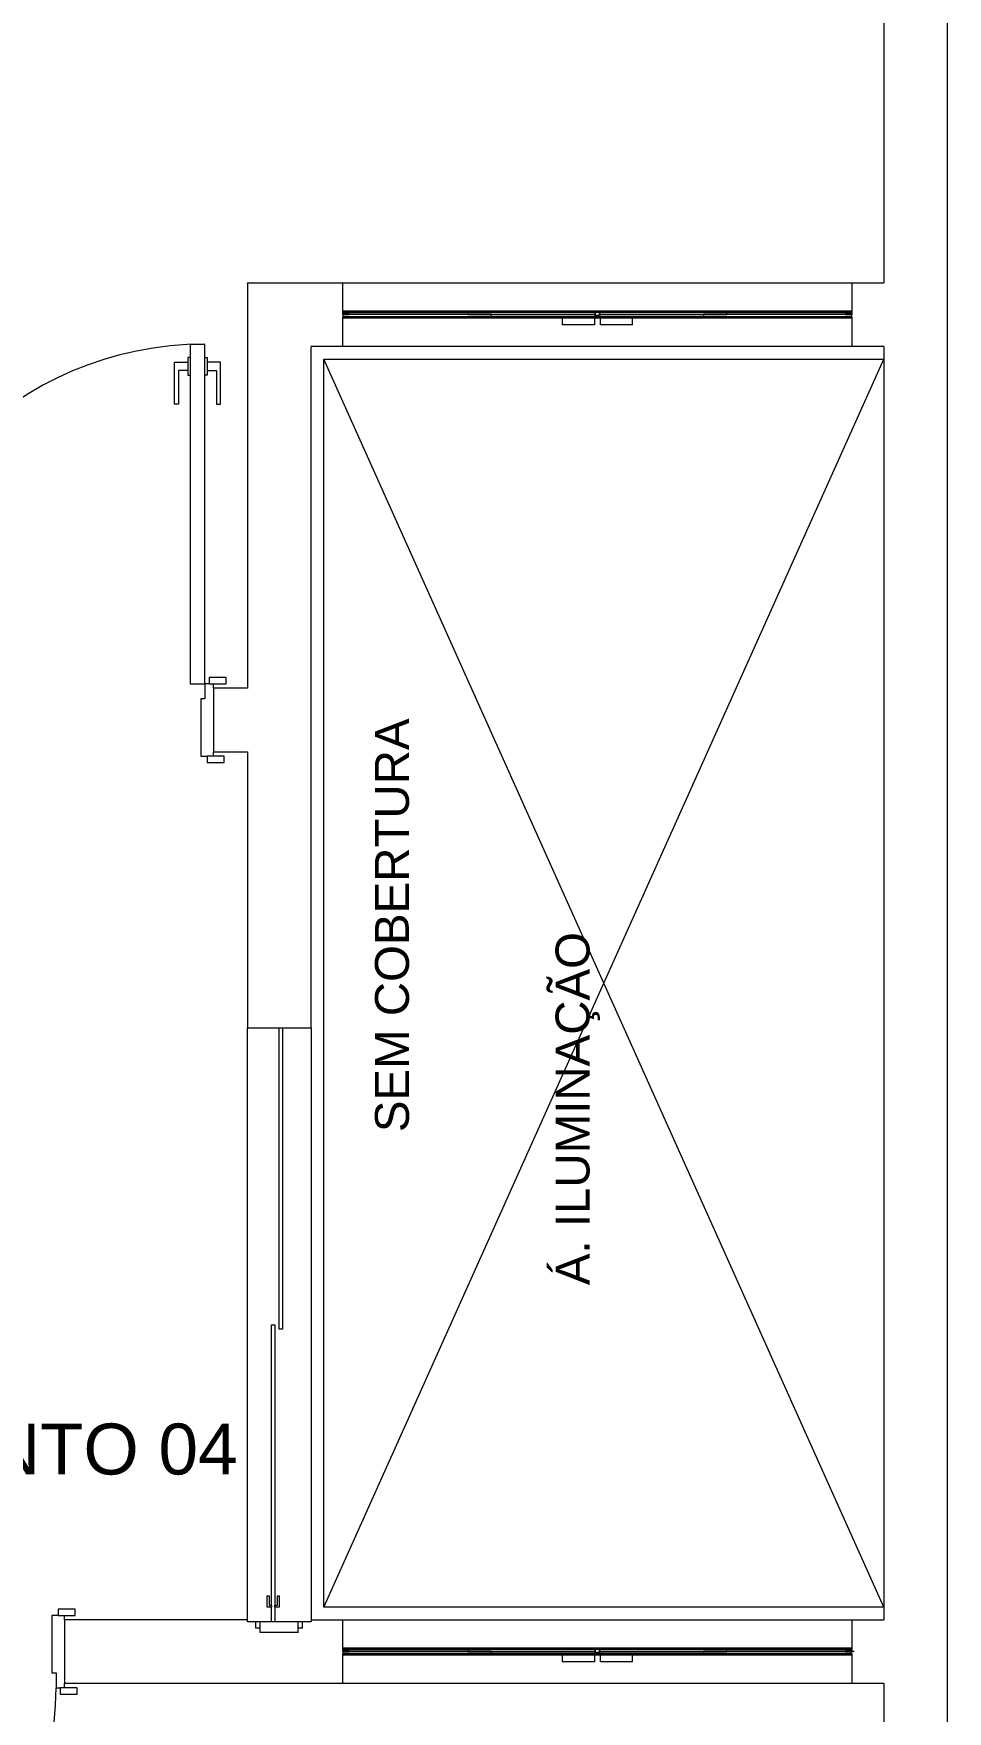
# Model space of a CAD drawing. Header units: millimetres. Extents: x 586.5 to 618.3, y 239.1 to 272.6.
# Drawn here: x 599.344 to 601.498, y 248.049 to 252.003 of the extents above; entities that cross this region are included whole.
import ezdxf

# ---------------------------------------------------------------- set-up
doc = ezdxf.new("R2010")
doc.units = ezdxf.units.MM
doc.header["$LTSCALE"] = 75
doc.linetypes.add('HIDDEN', pattern=[0.375, 0.25, -0.125])
for name, color, linetype, lineweight in [('A Arquitetura LRZ', 252, 'Continuous', 9), ('A Cumbuca LRZ', 254, 'HIDDEN', 9), ('A Esquadrias LRZ', 252, 'Continuous', 9), ('A Projeção LRZ', 253, 'HIDDEN', 9), ('B Texto LRZ', 51, 'Continuous', 13)]:
    doc.layers.add(name, color=color, linetype=linetype, lineweight=lineweight)
doc.styles.add('R80', font='arial.ttf')

msp = doc.modelspace()

# ---------------------------------------------------------------- linework, layer by layer
at = {"layer": 'A Arquitetura LRZ'}
for p, q in [((601.4975, 240.0104), (601.4975, 272.5654)), ((601.3475, 254.7604), (601.3475, 251.4154)), ((599.8475, 251.4144), (599.8475, 250.4604)), ((599.8485, 251.4154), (601.3475, 251.4154)), ((600.0725, 251.3484), (600.0725, 251.4154)), ((601.2725, 251.4154), (601.2725, 251.3484)), ((600.0725, 251.3404), (600.0725, 251.3444)), ((600.0725, 251.2654), (600.0725, 251.3324)), ((601.2725, 251.3444), (601.2725, 251.3404)), ((601.2725, 251.3324), (601.2725, 251.2654)), ((601.3475, 251.2654), (599.9975, 251.2654)), ((599.9975, 249.6604), (599.9975, 251.2654)), ((601.3475, 251.2654), (601.3475, 248.2654)), ((599.8475, 250.4604), (599.7675, 250.4604)), ((599.7675, 250.4604), (599.7675, 250.3104)), ((599.7675, 250.3104), (599.8475, 250.3104)), ((599.8475, 250.3104), (599.8475, 249.6604)), ((599.8475, 249.6604), (599.9975, 249.6604)), ((599.8475, 248.2654), (599.4165, 248.2654)), ((599.4165, 248.2654), (599.4165, 248.1154)), ((599.8475, 248.2604), (599.8475, 248.2654)), ((599.9975, 248.2654), (599.9975, 248.2604)), ((599.9975, 248.2654), (601.3475, 248.2654)), ((600.0725, 248.1984), (600.0725, 248.2654)), ((601.2725, 248.2654), (601.2725, 248.1984)), ((599.9975, 248.2604), (599.8475, 248.2604)), ((599.8675, 248.2454), (599.8675, 248.2604)), ((599.8775, 248.2454), (599.8675, 248.2454)), ((599.8775, 248.2354), (599.8775, 248.2604)), ((599.9675, 248.2354), (599.8775, 248.2354)), ((599.9675, 248.2354), (599.9675, 248.2604)), ((599.9775, 248.2454), (599.9675, 248.2454)), ((599.9775, 248.2454), (599.9775, 248.2604)), ((600.0725, 248.1904), (600.0725, 248.1944)), ((601.2725, 248.1944), (601.2725, 248.1904)), ((601.2775, 248.1904), (601.2725, 248.1904)), ((600.0725, 248.1154), (600.0725, 248.1824)), ((601.2725, 248.1824), (601.2725, 248.1154)), ((601.3475, 248.1154), (599.4165, 248.1154)), ((601.3475, 248.1154), (601.3475, 245.3154))]:
    msp.add_line(p, q, dxfattribs=at)
at = {"layer": 'A Esquadrias LRZ'}
for p, q in [((599.8475, 251.4144), (599.8475, 251.4154)), ((599.8475, 251.4154), (599.8485, 251.4154)), ((600.0725, 251.3464), (600.0725, 251.3484)), ((601.2725, 251.3484), (600.0725, 251.3484)), ((601.2725, 251.3484), (601.2725, 251.3464)), ((600.0725, 251.3464), (600.0725, 251.3444)), ((600.0725, 251.3464), (601.2725, 251.3464)), ((600.0725, 251.3444), (600.0875, 251.3444)), ((600.4225, 251.3404), (600.0725, 251.3404)), ((600.0725, 251.3404), (600.0725, 251.3364)), ((600.0725, 251.3364), (600.4225, 251.3364)), ((600.0875, 251.3364), (600.0725, 251.3364)), ((600.0725, 251.3364), (600.0725, 251.3344)), ((600.0725, 251.3324), (600.0725, 251.3344)), ((600.0725, 251.3344), (601.2725, 251.3344)), ((601.2725, 251.3324), (600.0725, 251.3324)), ((600.0875, 251.3444), (600.0875, 251.3464)), ((600.3675, 251.3444), (600.0875, 251.3444)), ((600.0875, 251.3344), (600.0875, 251.3364)), ((600.6675, 251.3444), (600.3675, 251.3444)), ((600.3675, 251.3444), (600.3675, 251.3404)), ((600.3675, 251.3404), (600.6675, 251.3404)), ((600.4225, 251.3364), (600.4225, 251.3404)), ((600.4225, 251.3364), (600.5895, 251.3364)), ((600.5895, 251.3464), (600.5895, 251.3444)), ((600.5895, 251.3364), (600.5895, 251.3344)), ((600.5895, 251.3364), (600.5945, 251.3364)), ((600.5895, 251.3324), (600.5895, 251.3164)), ((600.5945, 251.3164), (600.5895, 251.3164)), ((600.5945, 251.3364), (600.603, 251.3364)), ((600.603, 251.3164), (600.5945, 251.3164)), ((600.603, 251.3364), (600.6655, 251.3364)), ((600.6655, 251.3164), (600.603, 251.3164)), ((600.6655, 251.3464), (600.6655, 251.3454)), ((600.6795, 251.3454), (600.6655, 251.3454)), ((600.6655, 251.3454), (600.6655, 251.3444)), ((600.6655, 251.3444), (600.6675, 251.3444)), ((600.6675, 251.3404), (600.6655, 251.3404)), ((600.6655, 251.3404), (600.6655, 251.3394)), ((600.6655, 251.3394), (600.6795, 251.3394)), ((600.6655, 251.3364), (600.6795, 251.3364)), ((600.6655, 251.3364), (600.6655, 251.3344)), ((600.6655, 251.3324), (600.6655, 251.3164)), ((600.6675, 251.3404), (600.6675, 251.3444)), ((600.6675, 251.3444), (600.6675, 251.3404)), ((600.6775, 251.3404), (600.6775, 251.3444)), ((600.6775, 251.3444), (600.6795, 251.3444)), ((600.9775, 251.3444), (600.6775, 251.3444)), ((600.6775, 251.3444), (600.6775, 251.3404)), ((600.6795, 251.3404), (600.6775, 251.3404)), ((600.6775, 251.3404), (600.9775, 251.3404)), ((600.6795, 251.3464), (600.6795, 251.3454)), ((600.6795, 251.3444), (600.6795, 251.3454)), ((600.6795, 251.3394), (600.6795, 251.3404)), ((600.6795, 251.3364), (600.7421, 251.3364)), ((600.6795, 251.3344), (600.6795, 251.3364)), ((600.6795, 251.3164), (600.6795, 251.3324)), ((600.7421, 251.3164), (600.6795, 251.3164)), ((600.7421, 251.3364), (600.7506, 251.3364)), ((600.7506, 251.3164), (600.7421, 251.3164)), ((600.7506, 251.3364), (600.7555, 251.3364)), ((600.7555, 251.3164), (600.7506, 251.3164)), ((600.7555, 251.3444), (600.7555, 251.3464)), ((600.7555, 251.3364), (600.9225, 251.3364)), ((600.7555, 251.3344), (600.7555, 251.3364)), ((600.7555, 251.3164), (600.7555, 251.3324)), ((601.2725, 251.3404), (600.9225, 251.3404)), ((600.9225, 251.3404), (600.9225, 251.3364)), ((600.9225, 251.3364), (601.2725, 251.3364)), ((600.9775, 251.3404), (600.9775, 251.3444)), ((601.2575, 251.3444), (600.9775, 251.3444)), ((601.2575, 251.3464), (601.2575, 251.3444)), ((601.2575, 251.3444), (601.2725, 251.3444)), ((601.2725, 251.3364), (601.2575, 251.3364)), ((601.2575, 251.3364), (601.2575, 251.3344)), ((601.2725, 251.3444), (601.2725, 251.3464)), ((601.2725, 251.3364), (601.2725, 251.3404)), ((601.2725, 251.3344), (601.2725, 251.3364)), ((601.2725, 251.3344), (601.2725, 251.3324)), ((599.7475, 251.2704), (599.7125, 251.2704)), ((599.7125, 251.2704), (599.7125, 250.4704)), ((599.7475, 250.4704), (599.7475, 251.2704)), ((599.6757, 251.1297), (599.6757, 251.2287)), ((599.6757, 251.2287), (599.7074, 251.2287)), ((599.7125, 251.2396), (599.7074, 251.2396)), ((599.7074, 251.2396), (599.7074, 251.2187)), ((599.7475, 251.2396), (599.7527, 251.2396)), ((599.7527, 251.2396), (599.7527, 251.2187)), ((599.7844, 251.2287), (599.7527, 251.2287)), ((599.7844, 251.1297), (599.7844, 251.2287)), ((599.7074, 251.2087), (599.6851, 251.2087)), ((599.6851, 251.2087), (599.6851, 251.1297)), ((599.7074, 251.2187), (599.7074, 251.1977)), ((599.7074, 251.1977), (599.7125, 251.1977)), ((599.7527, 251.1977), (599.7475, 251.1977)), ((599.7527, 251.2187), (599.7527, 251.1977)), ((599.7527, 251.2087), (599.775, 251.2087)), ((599.775, 251.2087), (599.775, 251.1297)), ((599.6851, 251.1297), (599.6757, 251.1297)), ((599.775, 251.1297), (599.7844, 251.1297)), ((599.7575, 250.4854), (599.7575, 250.4704)), ((599.7975, 250.4854), (599.7575, 250.4854)), ((599.7975, 250.4704), (599.7975, 250.4854)), ((599.7125, 250.4704), (599.7475, 250.4704)), ((599.7575, 250.4704), (599.7475, 250.4704)), ((599.7475, 250.4704), (599.7475, 250.4354)), ((599.7575, 250.4704), (599.7975, 250.4704)), ((599.7675, 250.4604), (599.7675, 250.4704)), ((599.7475, 250.4354), (599.7375, 250.4354)), ((599.7375, 250.4354), (599.7375, 250.3004)), ((599.7375, 250.3004), (599.7525, 250.3004)), ((599.7925, 250.3004), (599.7525, 250.3004)), ((599.7525, 250.3004), (599.7525, 250.2854)), ((599.7525, 250.2854), (599.7925, 250.2854)), ((599.7675, 250.3004), (599.7675, 250.3104)), ((599.7925, 250.2854), (599.7925, 250.3004)), ((599.8475, 248.2654), (599.8475, 249.6604)), ((599.9225, 248.9504), (599.9225, 249.6604)), ((599.9305, 249.6604), (599.9305, 248.9504)), ((599.9975, 249.6604), (599.9975, 248.2654)), ((599.9045, 248.9604), (599.9125, 248.9604)), ((599.9045, 248.2604), (599.9045, 248.9604)), ((599.9125, 248.9604), (599.9125, 248.2604)), ((599.9305, 248.9504), (599.9225, 248.9504)), ((599.8945, 248.3215), (599.8988, 248.3215)), ((599.8945, 248.2954), (599.8945, 248.3215)), ((599.8988, 248.3215), (599.8988, 248.3002)), ((599.9183, 248.3215), (599.9225, 248.3215)), ((599.9183, 248.3002), (599.9183, 248.3215)), ((599.9225, 248.3215), (599.9225, 248.2954)), ((599.3865, 248.2754), (599.3865, 248.1404)), ((599.4015, 248.2754), (599.3865, 248.2754)), ((599.4415, 248.2904), (599.4015, 248.2904)), ((599.4015, 248.2904), (599.4015, 248.2754)), ((599.4015, 248.2754), (599.4415, 248.2754)), ((599.4165, 248.2654), (599.4165, 248.2754)), ((599.4415, 248.2754), (599.4415, 248.2904)), ((599.9045, 248.2954), (599.8945, 248.2954)), ((599.8988, 248.3002), (599.9045, 248.3002)), ((599.9045, 248.3002), (599.9045, 248.2954)), ((599.9125, 248.3002), (599.9183, 248.3002)), ((599.9125, 248.2954), (599.9125, 248.3002)), ((599.9225, 248.2954), (599.9125, 248.2954)), ((600.0725, 248.1964), (600.0725, 248.1984)), ((601.2725, 248.1984), (600.0725, 248.1984)), ((600.0725, 248.1964), (600.0725, 248.1944)), ((600.0725, 248.1964), (601.2725, 248.1964)), ((600.0725, 248.1944), (600.0875, 248.1944)), ((600.4225, 248.1904), (600.0725, 248.1904)), ((600.0725, 248.1904), (600.0725, 248.1864)), ((600.0725, 248.1864), (600.4225, 248.1864)), ((600.0875, 248.1864), (600.0725, 248.1864)), ((600.0725, 248.1864), (600.0725, 248.1844)), ((600.0875, 248.1944), (600.0875, 248.1964)), ((600.3675, 248.1944), (600.0875, 248.1944)), ((600.0875, 248.1844), (600.0875, 248.1864)), ((600.6675, 248.1944), (600.3675, 248.1944)), ((600.3675, 248.1944), (600.3675, 248.1904)), ((600.3675, 248.1904), (600.6675, 248.1904)), ((600.4225, 248.1864), (600.4225, 248.1904)), ((600.4225, 248.1864), (600.5895, 248.1864)), ((600.5895, 248.1964), (600.5895, 248.1944)), ((600.5895, 248.1864), (600.5895, 248.1844)), ((600.5895, 248.1864), (600.5945, 248.1864)), ((600.5945, 248.1864), (600.603, 248.1864)), ((600.603, 248.1864), (600.6655, 248.1864)), ((600.6655, 248.1964), (600.6655, 248.1954)), ((600.6795, 248.1954), (600.6655, 248.1954)), ((600.6655, 248.1954), (600.6655, 248.1944)), ((600.6655, 248.1944), (600.6675, 248.1944)), ((600.6675, 248.1904), (600.6655, 248.1904)), ((600.6655, 248.1904), (600.6655, 248.1894)), ((600.6655, 248.1894), (600.6795, 248.1894)), ((600.6655, 248.1864), (600.6795, 248.1864)), ((600.6655, 248.1864), (600.6655, 248.1844)), ((600.6675, 248.1904), (600.6675, 248.1944)), ((600.6675, 248.1944), (600.6675, 248.1904)), ((600.6775, 248.1904), (600.6775, 248.1944)), ((600.6775, 248.1944), (600.6795, 248.1944)), ((600.9775, 248.1944), (600.6775, 248.1944)), ((600.6775, 248.1944), (600.6775, 248.1904)), ((600.6795, 248.1904), (600.6775, 248.1904)), ((600.6775, 248.1904), (600.9775, 248.1904)), ((600.6795, 248.1964), (600.6795, 248.1954)), ((600.6795, 248.1944), (600.6795, 248.1954)), ((600.6795, 248.1894), (600.6795, 248.1904)), ((600.6795, 248.1864), (600.7421, 248.1864)), ((600.6795, 248.1844), (600.6795, 248.1864)), ((600.7421, 248.1864), (600.7506, 248.1864)), ((600.7506, 248.1864), (600.7555, 248.1864)), ((600.7555, 248.1944), (600.7555, 248.1964)), ((600.7555, 248.1864), (600.9225, 248.1864)), ((600.7555, 248.1844), (600.7555, 248.1864)), ((601.2725, 248.1904), (600.9225, 248.1904)), ((600.9225, 248.1904), (600.9225, 248.1864)), ((600.9225, 248.1864), (601.2725, 248.1864)), ((600.9775, 248.1904), (600.9775, 248.1944)), ((601.2575, 248.1944), (600.9775, 248.1944)), ((601.2575, 248.1964), (601.2575, 248.1944)), ((601.2575, 248.1944), (601.2725, 248.1944)), ((601.2725, 248.1864), (601.2575, 248.1864)), ((601.2575, 248.1864), (601.2575, 248.1844)), ((601.2725, 248.1984), (601.2725, 248.1964)), ((601.2725, 248.1944), (601.2725, 248.1964)), ((601.2725, 248.1864), (601.2725, 248.1904)), ((601.2725, 248.1844), (601.2725, 248.1864)), ((600.0725, 248.1824), (600.0725, 248.1844)), ((600.0725, 248.1844), (601.2725, 248.1844)), ((601.2725, 248.1824), (600.0725, 248.1824)), ((600.5895, 248.1824), (600.5895, 248.1664)), ((600.5945, 248.1664), (600.5895, 248.1664)), ((600.603, 248.1664), (600.5945, 248.1664)), ((600.6655, 248.1664), (600.603, 248.1664)), ((600.6655, 248.1824), (600.6655, 248.1664)), ((600.6795, 248.1664), (600.6795, 248.1824)), ((600.7421, 248.1664), (600.6795, 248.1664)), ((600.7506, 248.1664), (600.7421, 248.1664)), ((600.7555, 248.1664), (600.7506, 248.1664)), ((600.7555, 248.1664), (600.7555, 248.1824)), ((601.2725, 248.1844), (601.2725, 248.1824)), ((599.3865, 248.1404), (599.3965, 248.1404)), ((599.3965, 248.1404), (599.3965, 248.1054)), ((599.4165, 248.1054), (599.4165, 248.1154)), ((599.3965, 248.1054), (599.4065, 248.1054)), ((599.4465, 248.1054), (599.4065, 248.1054)), ((599.4065, 248.1054), (599.4065, 248.0904)), ((599.4065, 248.0904), (599.4465, 248.0904)), ((599.4465, 248.0904), (599.4465, 248.1054))]:
    msp.add_line(p, q, dxfattribs=at)
for centre, start, end in [((599.7475, 250.4709), 90.0322, 180.0322), ((598.5965, 248.105), 270.0322, 0.0322)]:
    msp.add_arc(centre, 0.8, start, end, dxfattribs=at)
at = {"layer": 'A Projeção LRZ'}
for p, q in [((600.0275, 248.2954), (600.0275, 251.2354)), ((600.0275, 251.2354), (601.3475, 251.2354)), ((601.3475, 248.2954), (600.0275, 251.2354)), ((600.0275, 248.2954), (601.3475, 251.2354)), ((601.3475, 248.2954), (600.0275, 248.2954))]:
    msp.add_line(p, q, dxfattribs=at)

# ---------------------------------------------------------------- texts
at = {"layer": 'A Cumbuca LRZ', "style": 'R80'}
for s, p in [('SEM COBERTURA', (600.2283, 249.4143)), ('Á. ILUMINAÇÃO', (600.6539, 249.0538))]:
    msp.add_text(s, height=0.08, rotation=90, dxfattribs=at).set_placement(p)
at = {"layer": 'B Texto LRZ', "color": 30, "true_color": 0xf8991e, "insert": (598.3156, 248.6669), "char_height": 0.12, "attachment_point": 4, "style": 'R80'}
msp.add_mtext_dynamic_manual_height_columns('APARTAMENTO 04', width=21.553864, gutter_width=60, heights=[0], dxfattribs=at)

doc.saveas('drawing.dxf')
